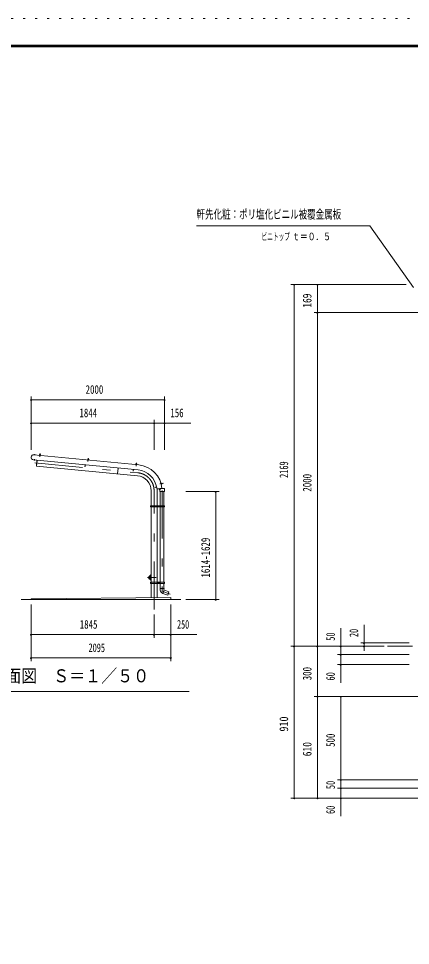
# Model space of a CAD drawing. Units: millimetres, scale not verified. Extents: x -25342 to 25343, y -10500 to 10500.
# Drawn here: x 9613 to 15489, y -3387 to 10500 of the extents above; entities that cross this region are included whole.
import ezdxf
from ezdxf.enums import TextEntityAlignment as Align

# ---------------------------------------------------------------- set-up
doc = ezdxf.new("R2010")
doc.units = ezdxf.units.MM
doc.header["$LTSCALE"] = 60
doc.linetypes.add('USER3', pattern=[24, 12, -5, 2, -5])
doc.linetypes.add('USER4', pattern=[3, 0.5, -2.5])
for name, color, linetype, lineweight in [('0-2_1-05BOLD', 7, 'Continuous', 18), ('0-3_1-25CENTER', 3, 'USER3', 18), ('0-5_1-55DIM', 3, 'Continuous', 18), ('0-6_2-02BOLD', 7, 'Continuous', 18), ('0-A_2-52DIM', 3, 'Continuous', 18), ('0-C_F-F1PAPER', 5, 'Continuous', 18), ('0-D_F-E_J_ADD', 5, 'USER4', 18)]:
    doc.layers.add(name, color=color, linetype=linetype, lineweight=lineweight)
doc.styles.add('ＭＳ ゴシック', font='')
doc.styles.get('ＭＳ ゴシック').set_extended_font_data('MS Gothic')

msp = doc.modelspace()

# ---------------------------------------------------------------- linework, layer by layer
at = {"layer": '0-2_1-05BOLD'}
for p, q in [((11415.29, 3813.16), (9842.16, 3964.64)), ((9932.23, 3966.74), (9931.74, 3961.64)), ((9933.36, 3975.99), (9939.34, 3975.42)), ((9938.2, 3961.02), (9938.69, 3966.12)), ((10653.89, 3897.25), (10653.4, 3892.15)), ((10655.02, 3906.5), (10654.18, 3897.73)), ((10659.86, 3891.53), (10660.35, 3896.63)), ((9834.78, 3888), (11407.61, 3736.54)), ((11106.59, 3765.53), (11098.25, 3678.84)), ((11375.55, 3827.77), (11375.06, 3822.67)), ((11381.52, 3822.04), (11382.02, 3827.14)), ((11682.99, 3480.32), (11660.34, 3476.33)), ((11755.25, 3535.15), (11760.3, 3536.04)), ((11761.43, 3529.65), (11756.38, 3528.75)), ((11770.56, 3531.51), (11769.51, 3537.42)), ((11600.71, 3200.67), (11600.71, 3425.67)), ((11689.81, 3425.67), (11689.81, 3200.67)), ((11763.24, 3460.56), (11701.15, 3454.97)), ((11730.38, 3457.49), (11730.38, 3457.6)), ((11733.58, 3457.49), (11733.58, 3457.89)), ((11737.56, 3200.67), (11737.56, 3412.49)), ((11792.56, 3412.49), (11792.56, 3200.67)), ((11599.11, 3184.67), (11599.11, 3200.67)), ((11691.41, 3200.67), (11691.41, 3184.67)), ((11735.96, 3184.67), (11735.96, 3200.67)), ((11794.16, 3200.67), (11794.16, 3184.67)), ((11593.01, 3192.67), (11599.11, 3192.67)), ((11600.71, 2053.27), (11600.71, 3184.67)), ((11689.81, 3184.67), (11689.81, 2053.27)), ((11737.56, 2053.27), (11737.56, 3184.67)), ((11792.56, 3184.67), (11792.56, 2053.27)), ((11794.16, 3192.67), (11800.26, 3192.67)), ((11600.71, 2157.67), (11597.26, 2157.67)), ((11597.26, 2091.67), (11600.71, 2091.67)), ((11599.11, 2045.27), (11593.01, 2045.27)), ((11599.11, 2037.27), (11599.11, 2053.27)), ((11600.71, 1821.86), (11600.71, 2037.27)), ((11689.81, 2037.27), (11689.81, 1822.71)), ((11691.41, 2053.27), (11691.41, 2037.27)), ((11735.96, 2037.27), (11735.96, 2053.27)), ((11737.56, 1961.8), (11737.56, 2037.27)), ((11792.56, 2037.27), (11792.56, 1961.8)), ((11794.16, 2053.27), (11794.16, 2037.27)), ((11800.26, 2045.27), (11794.16, 2045.27)), ((11773.99, 1888.03), (11849.76, 1860.46)), ((11795.56, 1938.71), (11776.75, 1887.03)), ((12045.25, 1794.67), (9650.26, 1794.67))]:
    msp.add_line(p, q, dxfattribs=at)
for points in [[(9927, 3962.1), (9942.93, 3960.57), (9942.78, 3958.97), (9926.85, 3960.51)], [(10664.59, 3891.08), (10648.66, 3892.61), (10648.51, 3891.02), (10664.44, 3889.48)], [(11370.18, 3821.53), (11370.33, 3823.12), (11386.26, 3821.59), (11386.1, 3820)], [(11755.63, 3523.8), (11752.85, 3539.55), (11754.43, 3539.83), (11757.21, 3524.07)], [(11729.18, 3412.49), (11799.17, 3412.49), (11799.17, 3457.49), (11729.18, 3457.49)], [(11593.01, 3184.67), (11593.01, 3200.67), (11800.26, 3200.67), (11800.26, 3184.67)], [(11800.26, 2037.27), (11593.01, 2037.27), (11593.01, 2053.27), (11800.26, 2053.27)]]:
    msp.add_lwpolyline(points, close=True, dxfattribs=at)
for points in [[(9928.5, 3961.96), (9928.99, 3967.05), (9929.91, 3967.47), (9941.1, 3966.39), (9941.93, 3965.81), (9941.43, 3960.71)], [(9938.49, 3966.64), (9939.34, 3975.42), (9938.89, 3975.96), (9933.91, 3976.44), (9933.36, 3975.99), (9932.52, 3967.22)], [(10650.17, 3892.47), (10650.66, 3897.56), (10651.57, 3897.98), (10662.77, 3896.9), (10663.59, 3896.32), (10663.1, 3891.22)], [(10660.16, 3897.16), (10661, 3905.93), (10660.55, 3906.47), (10655.58, 3906.95), (10655.02, 3906.5), (10661, 3905.93)], [(9889.03, 3882.78), (9880.98, 3799.16), (9884.16, 3798.86)], [(11396.87, 3650.08), (9883.87, 3795.77), (9892.21, 3882.47)], [(10613.87, 3812.98), (10611.67, 3790.08), (10608.49, 3790.39), (10610.69, 3813.28)], [(11371.83, 3822.98), (11372.32, 3828.08), (11373.23, 3828.49), (11384.43, 3827.41), (11385.25, 3826.83), (11384.76, 3821.73)], [(11381.82, 3827.67), (11382.66, 3836.44), (11376.69, 3837.01), (11375.84, 3828.24)], [(11376.69, 3837.01), (11377.24, 3837.46), (11382.21, 3836.99), (11382.66, 3836.44)], [(11335.53, 3743.48), (11333.33, 3720.6), (11330.15, 3720.9), (11332.35, 3743.79)], [(11660.34, 3476.33), (11659.79, 3479.48), (11682.41, 3483.47)], [(11756.95, 3525.56), (11761.99, 3526.45), (11762.34, 3527.39), (11760.38, 3538.47), (11759.73, 3539.24), (11754.69, 3538.35)], [(11760.84, 3535.89), (11769.51, 3537.42), (11770.1, 3537.01), (11770.97, 3532.09), (11770.56, 3531.51), (11761.88, 3529.98)], [(11849.76, 1860.46), (11868.57, 1912.14), (11792.56, 1939.81), (11794.56, 1961.8), (11735.57, 1961.8), (11738.03, 1934.74)], [(9800.26, 1794.67), (9800.26, 1804.67), (11895.26, 1824.67), (11895.26, 1794.67)]]:
    msp.add_lwpolyline(points, dxfattribs=at)
for centre in [(11713.69, 3192.67), (11713.69, 2045.27)]:
    msp.add_circle(centre, 6.25, dxfattribs=at)
for centre, radius, start, end in [((9839.88, 3926.28), 38.62, 82.41238, 262.41238), ((9927.66, 3958.42), 2, 84.4998, 264.4998), ((9930.38, 3964.54), 2.88, 50.11574, 110.11574), ((9934.48, 3956.23), 10.75, 66.91203, 102.08795), ((9940.08, 3963.6), 2.88, 58.88425, 118.88425), ((9941.59, 3957.08), 2, 264.50061, 84.50061), ((10649.32, 3888.93), 2, 84.4998, 264.4998), ((10652.04, 3895.05), 2.88, 50.11574, 110.11574), ((10656.14, 3886.74), 10.75, 66.91203, 102.08795), ((10661.74, 3894.11), 2.88, 58.88425, 118.88425), ((10663.25, 3887.59), 2, 264.50061, 84.50061), ((11370.98, 3819.44), 2, 84.4998, 264.4998), ((11373.71, 3825.56), 2.88, 50.11574, 110.11574), ((11377.8, 3817.26), 10.75, 66.91203, 102.08795), ((11383.41, 3824.62), 2.88, 58.88425, 118.88425), ((11384.91, 3818.1), 2, 264.50061, 84.50061), ((11375.26, 3425.67), 389.55, 4.68604, 84.10165), ((11375.26, 3425.67), 225.45, 0, 84.50003), ((11375.26, 3425.67), 312.55, 7.76237, 84.05869), ((11750.68, 3538.16), 2.38, 10.01471, 190.01471), ((11753.8, 3524.49), 1.68, 190.00774, 10.00774), ((11757.68, 3537.23), 2.88, 335.62325, 35.62325), ((11750.77, 3531.06), 10.75, 352.41954, 27.59546), ((11759.38, 3527.63), 2.88, 344.39175, 44.39175), ((11699.8, 3469.91), 15, 187.76337, 275.1433), ((11375.26, 3425.67), 314.55, 0, 6.42661), ((11375.26, 3425.67), 374.55, 4.87415, 5.13853), ((11597.26, 2124.67), 33, 90, 270), ((11597.26, 2124.67), 22.5, 81.18083, 278.81917), ((11596.11, 2124.67), 21.35, 77.55727, 282.44273), ((11596.11, 2124.67), 19.05, 76.02631, 283.97369), ((11792.8, 1939.72), 55, 185.19513, 249.99989)]:
    msp.add_arc(centre, radius, start, end, dxfattribs=at)
at = {"layer": '0-3_1-25CENTER'}
for p, q in [((9851.75, 3898.42), (9849.74, 3877.51)), ((9858.98, 3973.44), (9857.3, 3955.98)), ((9932.27, 3933.3), (9937.23, 3984.82)), ((10653.93, 3863.81), (10658.89, 3915.33)), ((9855.09, 3843.29), (11401.14, 3694.43)), ((11375.59, 3794.32), (11380.55, 3845.85)), ((11729.94, 3527.39), (11786.77, 3537.41)), ((11645.26, 1644.67), (11645.26, 3425.67)), ((11717.34, 3442.49), (11740.14, 3442.49)), ((11713.69, 3205.17), (11713.69, 3180.17)), ((11726.19, 3192.67), (11701.19, 3192.67)), ((11677.26, 2124.67), (11547.26, 2124.67)), ((11597.26, 2174.67), (11597.26, 2074.67)), ((11701.19, 2045.27), (11726.19, 2045.27)), ((11713.69, 2057.77), (11713.69, 2032.77))]:
    msp.add_line(p, q, dxfattribs=at)
msp.add_lwpolyline([(11765.06, 3430.63), (11765.06, 1920.55), (11887.81, 1875.87)], dxfattribs=at)
msp.add_arc((11375.26, 3425.67), 270, 0, 84.50003, dxfattribs=at)
at = {"layer": '0-5_1-55DIM'}
for p, q in [((9811.26, 4788.67), (9791.26, 4788.67)), ((9801.26, 4838.67), (9801.26, 4038.67)), ((9801.26, 4788.67), (11801.26, 4788.67)), ((11801.26, 4788.67), (9801.26, 4788.67)), ((11811.26, 4788.67), (11791.26, 4788.67)), ((11801.26, 4838.67), (11801.26, 4038.67)), ((11645.26, 4038.67), (11645.26, 4488.67)), ((9811.26, 4438.67), (9791.26, 4438.67)), ((9801.26, 4438.67), (11645.26, 4438.67)), ((9801.26, 4438.67), (12193.76, 4438.67)), ((11655.26, 4438.67), (11635.26, 4438.67)), ((11645.26, 4438.67), (11801.26, 4438.67)), ((11811.26, 4438.67), (11791.26, 4438.67)), ((12120.26, 3412.49), (12620.25, 3412.49)), ((12580.25, 3412.49), (12560.25, 3412.49)), ((12570.25, 3412.49), (12570.25, 1794.67)), ((9800.26, 869.67), (9800.26, 1719.67)), ((11895.26, 1719.67), (11895.26, 869.67)), ((12620.25, 1794.67), (12120.26, 1794.67)), ((12580.25, 1794.67), (12560.25, 1794.67)), ((11645.26, 1569.67), (11645.26, 1219.67)), ((9810.26, 1269.67), (9790.26, 1269.67)), ((9800.26, 1269.67), (11645.26, 1269.67)), ((12287.75, 1269.67), (9800.26, 1269.67)), ((11655.26, 1269.67), (11635.26, 1269.67)), ((11645.26, 1269.67), (11895.26, 1269.67)), ((11905.26, 1269.67), (11885.26, 1269.67)), ((9810.26, 919.67), (9790.26, 919.67)), ((9800.26, 919.67), (11895.26, 919.67)), ((11895.26, 919.67), (9800.26, 919.67)), ((11905.26, 919.67), (11885.26, 919.67)), ((9172.76, 419.67), (12172.76, 419.67))]:
    msp.add_line(p, q, dxfattribs=at)
for centre in [(9801.26, 4788.67), (11801.26, 4788.67), (9801.26, 4438.67), (11645.26, 4438.67), (11801.26, 4438.67), (12570.25, 3412.49), (12570.25, 1794.67), (9800.26, 1269.67), (11645.26, 1269.67), (11895.26, 1269.67), (9800.26, 919.67), (11895.26, 919.67)]:
    msp.add_arc(centre, 10, 180, 0, dxfattribs=at)
at = {"layer": '0-6_2-02BOLD'}
msp.add_line((15518.69, 1094.93), (15143.69, 1094.93), dxfattribs=at)
at = {"layer": '0-A_2-52DIM'}
for p, q in [((13693.69, 6517.43), (15423.3, 6517.43)), ((13753.69, 6517.43), (13733.69, 6517.43)), ((13743.69, 6517.43), (13743.69, -1180.07)), ((14103.69, 6517.43), (14083.69, 6517.43)), ((14093.69, -1180.07), (14093.69, 6517.43)), ((15602.82, 6094.92), (14043.69, 6094.92)), ((14103.69, 6094.92), (14083.69, 6094.92)), ((14793.69, 1027.83), (14793.69, 1414.93)), ((14443.69, 1364.93), (14443.69, 549.93)), ((15468.69, 1144.93), (14743.69, 1144.93)), ((14803.69, 1144.93), (14783.69, 1144.93)), ((15093.69, 1094.93), (13693.69, 1094.93)), ((13753.69, 1094.93), (13733.69, 1094.93)), ((14103.69, 1094.93), (14083.69, 1094.93)), ((14453.69, 1094.93), (14433.69, 1094.93)), ((14803.69, 1094.93), (14783.69, 1094.93)), ((15468.69, 969.93), (14393.69, 969.93)), ((14453.69, 969.93), (14433.69, 969.93)), ((14393.69, 819.93), (15468.69, 819.93)), ((14453.69, 819.93), (14433.69, 819.93)), ((14043.69, 344.93), (18306.19, 344.93)), ((14103.69, 344.93), (14083.69, 344.93)), ((14453.69, 344.93), (14433.69, 344.93)), ((14443.69, 344.93), (14443.69, -1450.07)), ((18306.19, -905.07), (14393.69, -905.07)), ((14453.69, -905.07), (14433.69, -905.07)), ((14393.69, -1030.07), (18306.19, -1030.07)), ((14453.69, -1030.07), (14433.69, -1030.07)), ((13693.69, -1180.07), (18306.19, -1180.07)), ((13753.69, -1180.07), (13733.69, -1180.07)), ((14103.69, -1180.07), (14083.69, -1180.07)), ((14453.69, -1180.07), (14433.69, -1180.07))]:
    msp.add_line(p, q, dxfattribs=at)
msp.add_lwpolyline([(15533.14, 6470.46), (14881.19, 7394.93), (12281.19, 7394.93)], dxfattribs=at)
for centre in [(13743.69, 6517.43), (14093.69, 6517.43), (14093.69, 6094.92), (14793.69, 1144.93), (13743.69, 1094.93), (14093.69, 1094.93), (14443.69, 1094.93), (14793.69, 1094.93), (14443.69, 969.93), (14443.69, 819.93), (14093.69, 344.93), (14443.69, 344.93), (14443.69, -905.07), (14443.69, -1030.07), (13743.69, -1180.07), (14093.69, -1180.07), (14443.69, -1180.07)]:
    msp.add_arc(centre, 10, 180, 0, dxfattribs=at)
at = {"layer": '0-C_F-F1PAPER'}
for points in [[(24842.6, -10000), (-3857.4, -10000), (-3857.4, 10100), (24842.6, 10100)], [(24840.1, -9997.5), (24840.1, 10097.5), (-3854.9, 10097.5), (-3854.9, -9997.5)], [(24837.6, -9995), (24837.6, 10095), (-3852.4, 10095), (-3852.4, -9995)], [(24835.1, -9992.5), (24835.1, 10092.5), (-3849.9, 10092.5), (-3849.9, -9992.5)], [(24832.6, -9990), (24832.6, 10090), (-3847.4, 10090), (-3847.4, -9990)], [(24830.1, -9987.5), (24830.1, 10087.5), (-3844.9, 10087.5), (-3844.9, -9987.5)], [(24827.6, -9985), (24827.6, 10085), (-3842.4, 10085), (-3842.4, -9985)], [(24825.1, -9982.5), (24825.1, 10082.5), (-3839.9, 10082.5), (-3839.9, -9982.5)], [(24822.6, -9980), (24822.6, 10080), (-3837.4, 10080), (-3837.4, -9980)], [(24820.1, -9977.5), (24820.1, 10077.5), (-3834.9, 10077.5), (-3834.9, -9977.5)], [(24817.6, -9975), (24817.6, 10075), (-3832.4, 10075), (-3832.4, -9975)]]:
    msp.add_lwpolyline(points, close=True, dxfattribs=at)
at = {"layer": '0-D_F-E_J_ADD'}
msp.add_lwpolyline([(25342.6, -10500), (-4357.4, -10500), (-4357.4, 10500), (25342.6, 10500)], close=True, dxfattribs=at)

# ---------------------------------------------------------------- texts
at = {"layer": '0-5_1-55DIM', "color": 7, "style": 'ＭＳ ゴシック'}
for s, height, width, p in [('2000', 130.2, 0.75, (10618.22, 4838.67)), ('1844', 130.2, 0.75, (10525.7, 4488.67)), ('156', 130.2, 0.75, (11888.61, 4488.67)), ('1845', 130.2, 0.75, (10530.53, 1319.67)), ('250', 130.2, 0.65, (11989.67, 1319.67)), ('2095', 130.2, 0.7, (10661.75, 969.67)), ('側面図\u3000Ｓ＝１／５０', 195.4, 0.9, (9172.76, 496.31))]:
    msp.add_text(s, height=height, dxfattribs=dict(at, width=width)).set_placement(p, align=Align.BOTTOM_LEFT)
at = {"layer": '0-5_1-55DIM', "color": 7, "style": 'ＭＳ ゴシック', "width": 0.75}
msp.add_text('1614-1629', height=130.2, rotation=90, dxfattribs=at).set_placement((12520.25, 2124.82), align=Align.BOTTOM_LEFT)
at = {"layer": '0-A_2-52DIM', "color": 7, "style": 'ＭＳ ゴシック'}
for s, height, width, p in [('軒先化粧：ポリ塩化ビニル被覆金属板', 130.2, 0.7, (12281.19, 7462.7)), ('ビニトップ ', 110.7, 0.55, (13256.19, 7144.93)), ('ｔ＝０．５', 110.7, 0.75, (13715.46, 7144.93))]:
    msp.add_text(s, height=height, dxfattribs=dict(at, width=width)).set_placement(p, align=Align.BOTTOM_LEFT)
for s, width, p in [('169', 0.8, (14043.69, 6167.1)), ('2169', 0.7, (13693.69, 3617.8)), ('2000', 0.75, (14043.69, 3411.89)), ('50', 0.7, (14393.69, 1178.21)), ('20', 0.7, (14743.69, 1232.61)), ('300', 0.75, (14043.69, 585.83)), ('60', 0.7, (14393.69, 582.81)), ('910', 0.85, (13693.69, -182.64)), ('500', 0.75, (14393.69, -412.51)), ('610', 0.8, (14043.69, -552.44)), ('50', 0.7, (14393.69, -1044.29)), ('60', 0.7, (14393.69, -1417.19))]:
    msp.add_text(s, height=130.2, rotation=90, dxfattribs=dict(at, width=width)).set_placement(p, align=Align.BOTTOM_LEFT)

doc.saveas('drawing.dxf')
